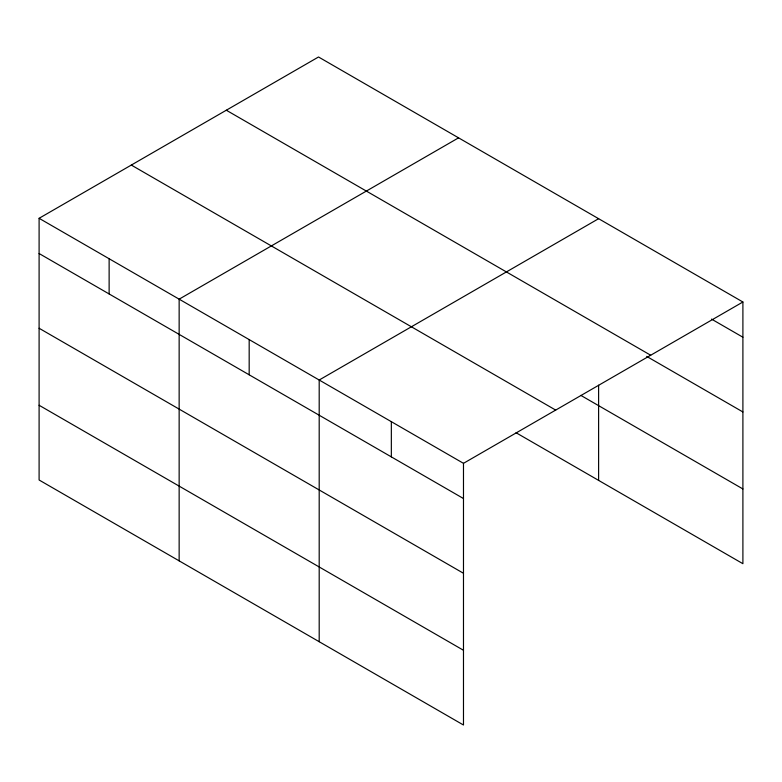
<?xml version="1.0" encoding="UTF-8"?>
<svg xmlns="http://www.w3.org/2000/svg" width="782" height="782" viewBox="0 0 782 782"><rect width="100%" height="100%" fill="white"/><g stroke="black" fill="none" stroke-linecap="round" stroke-linejoin="round"><path stroke-width="1.17" d="M463.482 573.274L463.482 463.325L39.1 218.305L39.1 480.001L463.482 725.012L463.482 573.274L39.1 328.254M516.042 432.72L742.9 563.695L742.9 301.999L318.518 56.988L39.1 218.305M458.565 137.837L179.146 299.164L179.146 560.85M598.611 218.696L319.193 380.013L319.193 641.709M463.482 463.325L742.9 301.999M711.532 319.105L742.9 337.218M226.311 110.223L650.692 355.233M646.704 356.416L742.9 411.958M580.84 395.389L742.9 488.955M131.308 165.07L555.689 410.091M39.1 253.524L463.482 498.535M39.1 405.262L463.482 650.272M598.611 385.194L598.611 480.392M391.342 421.674L391.342 456.883M249.175 339.593L249.175 374.803M109.128 258.734L109.128 293.954"/></g></svg>
